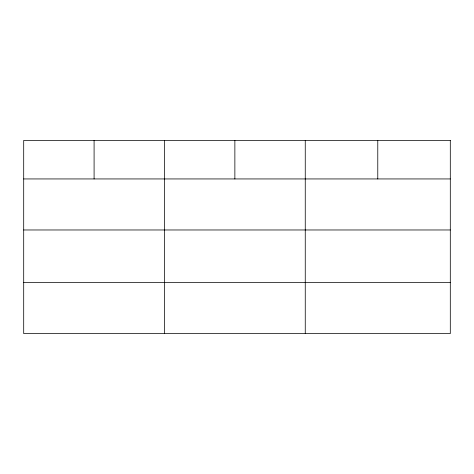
<?xml version="1.0" encoding="UTF-8"?>
<svg xmlns="http://www.w3.org/2000/svg" width="474" height="474" viewBox="0 0 474 474"><rect width="100%" height="100%" fill="white"/><g stroke="black" fill="none" stroke-linecap="round" stroke-linejoin="round"><path stroke-width="0.71" d="M23.7 178.941L450.3 178.941M23.7 229.973L450.3 229.973M23.7 282.551L450.3 282.551M377.778 140.417L377.778 178.941M305.256 140.417L305.256 333.583M234.867 140.417L234.867 178.941M164.478 140.417L164.478 333.583M94.089 140.417L94.089 178.941M450.3 140.417L23.7 140.417L23.7 333.583L450.3 333.583L450.3 140.417"/></g></svg>
